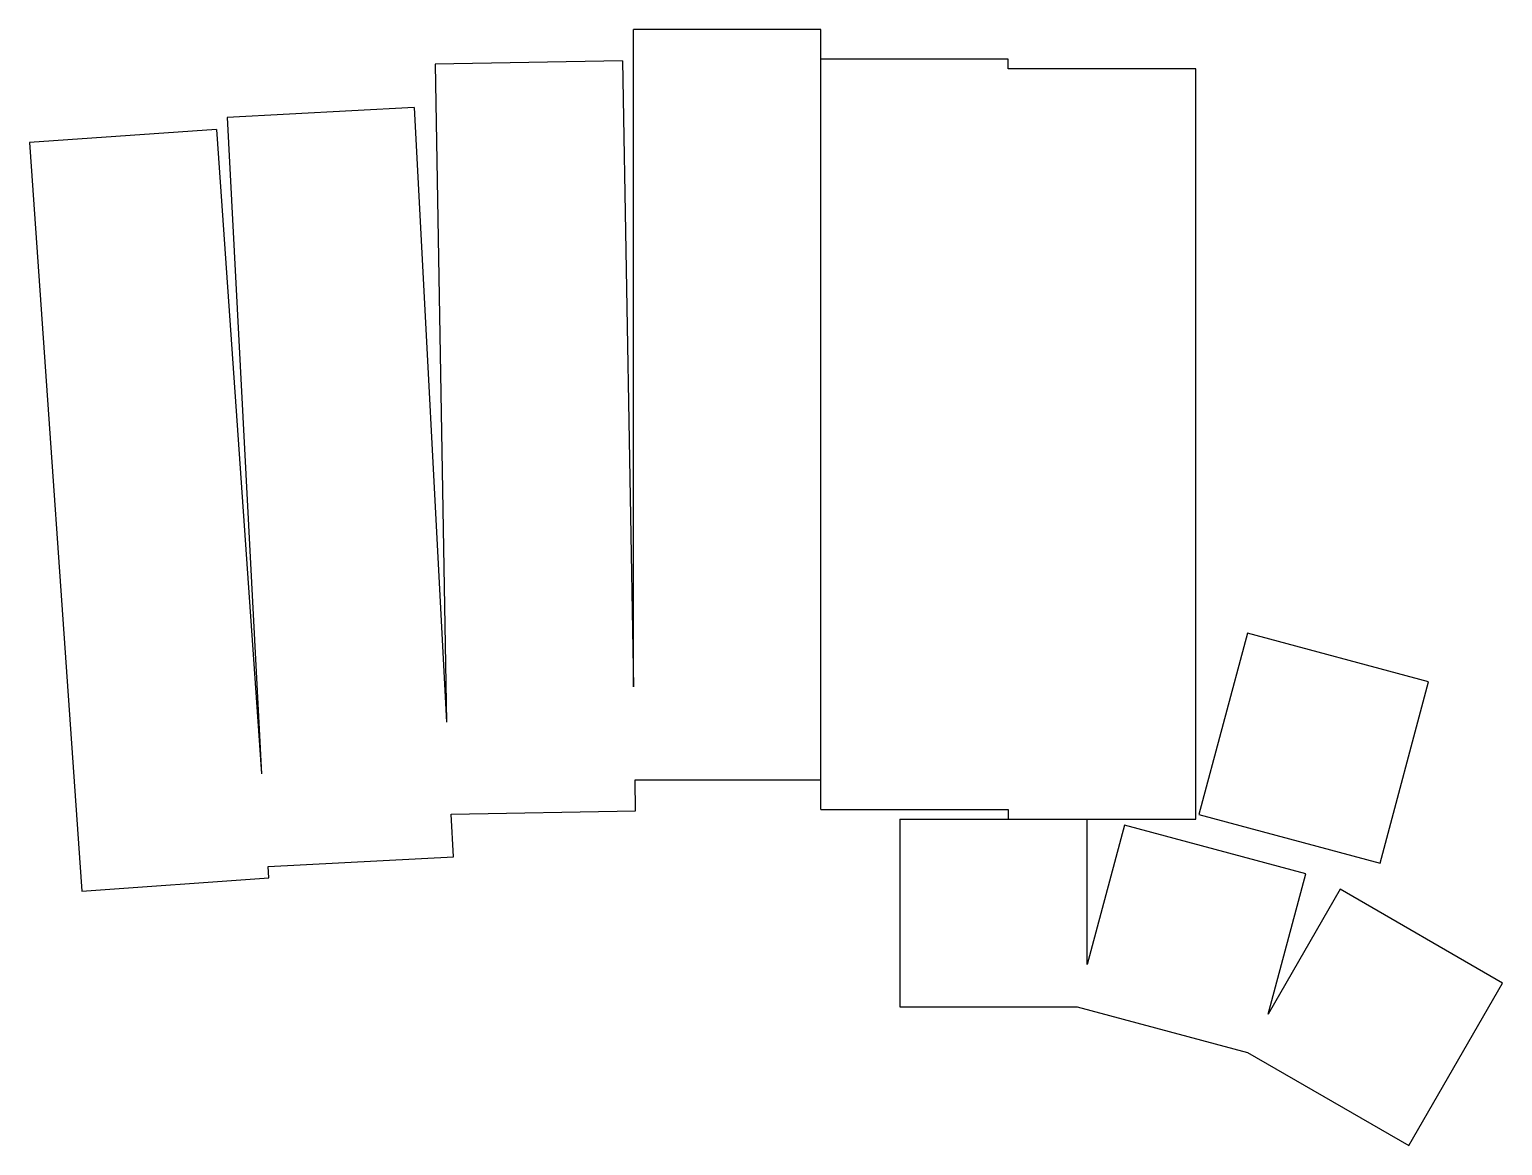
# Model space of a CAD drawing. Header units: millimetres. Extents: x -14 to 135, y -36 to 77.
import ezdxf

# ---------------------------------------------------------------- set-up
doc = ezdxf.new("R2010")
doc.units = ezdxf.units.MM

msp = doc.modelspace()

# ---------------------------------------------------------------- linework, layer by layer
for p, q in [((47.09, 10.56), (47.09, 77.14)), ((66.09, 77.14), (47.09, 77.14)), ((66.09, 1.14), (66.09, 77.14)), ((45.99, 73.97), (26.99, 73.64)), ((26.99, 73.64), (28.15, 6.98)), ((45.99, 73.97), (47.09, 10.56)), ((66.09, -1.86), (66.09, 74.14)), ((85.09, 74.14), (66.09, 74.14)), ((85.09, 73.14), (85.09, 74.14)), ((104.09, 73.14), (85.09, 73.14)), ((104.09, -2.86), (104.09, 73.14)), ((24.89, 69.23), (5.92, 68.23)), ((24.89, 69.23), (28.15, 6.98)), ((5.92, 68.23), (9.4, 1.74)), ((4.84, 67), (-14.12, 65.68)), ((4.84, 67), (9.4, 1.74)), ((-14.12, 65.68), (-8.81, -10.14)), ((109.33, 15.97), (104.41, -2.39)), ((127.68, 11.05), (109.33, 15.97)), ((122.77, -7.3), (127.68, 11.05)), ((47.31, -2.02), (47.26, 1.14)), ((47.26, 1.14), (66.09, 1.14)), ((28.64, -2.35), (47.31, -2.02)), ((28.87, -6.67), (28.64, -2.35)), ((66.09, -1.86), (85.09, -1.86)), ((74.09, -2.86), (104.09, -2.86)), ((74.09, -2.86), (74.09, -21.86)), ((85.09, -1.86), (85.09, -2.86)), ((93.09, -17.59), (93.09, -2.86)), ((104.41, -2.39), (122.77, -7.3)), ((96.88, -3.47), (93.09, -17.59)), ((115.23, -8.39), (96.88, -3.47)), ((10.06, -7.65), (28.87, -6.67)), ((-8.81, -10.14), (10.14, -8.81)), ((10.14, -8.81), (10.06, -7.65)), ((111.42, -22.62), (115.23, -8.39)), ((118.72, -9.96), (111.42, -22.62)), ((135.18, -19.46), (118.72, -9.96)), ((125.68, -35.92), (135.18, -19.46)), ((74.09, -21.86), (92.08, -21.86)), ((92.08, -21.86), (109.33, -26.48)), ((109.33, -26.48), (125.68, -35.92))]:
    msp.add_line(p, q)

doc.saveas('drawing.dxf')
